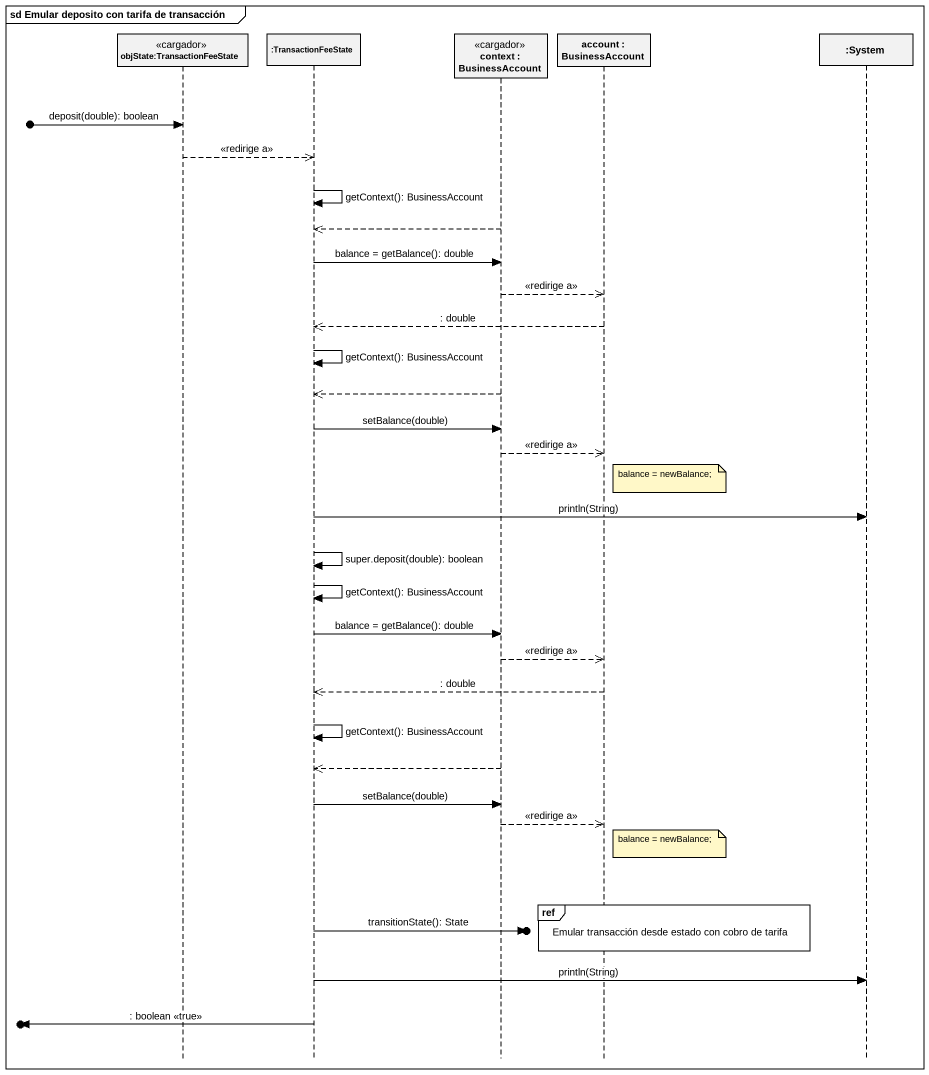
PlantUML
@startuml
mainframe sd Emular deposito con tarifa de transacción
hide footbox
participant "objState:TransactionFeeState" as objState_TransactionFeeState <<cargador>>
participant ":TransactionFeeState" as TransactionFeeState
participant "context : BusinessAccount" as context <<cargador>>
participant "account : BusinessAccount" as account
participant ":System" as System

[o-> objState_TransactionFeeState : deposit(double): boolean
objState_TransactionFeeState -->> TransactionFeeState : <<redirige a>>
TransactionFeeState -> TransactionFeeState : getContext(): BusinessAccount
context -->> TransactionFeeState
TransactionFeeState -> context : balance = getBalance(): double
context -->> account : <<redirige a>>
account -->> TransactionFeeState : : double
TransactionFeeState -> TransactionFeeState : getContext(): BusinessAccount
context -->> TransactionFeeState
TransactionFeeState -> context : setBalance(double)
context -->> account : <<redirige a>>
note right of account : balance = newBalance;
TransactionFeeState -> System : println(String)
TransactionFeeState -> TransactionFeeState : super.deposit(double): boolean
TransactionFeeState -> TransactionFeeState : getContext(): BusinessAccount
TransactionFeeState -> context : balance = getBalance(): double
context -->> account : <<redirige a>>
account -->> TransactionFeeState : : double
TransactionFeeState -> TransactionFeeState : getContext(): BusinessAccount
context -->> TransactionFeeState
TransactionFeeState -> context : setBalance(double)
context -->> account : <<redirige a>>
note right of account : balance = newBalance;
ref over account : Emular transacción desde estado con cobro de tarifa
TransactionFeeState ->o] : transitionState(): State
TransactionFeeState -> System : println(String)
[o<- TransactionFeeState : : boolean <<true>>
@enduml
